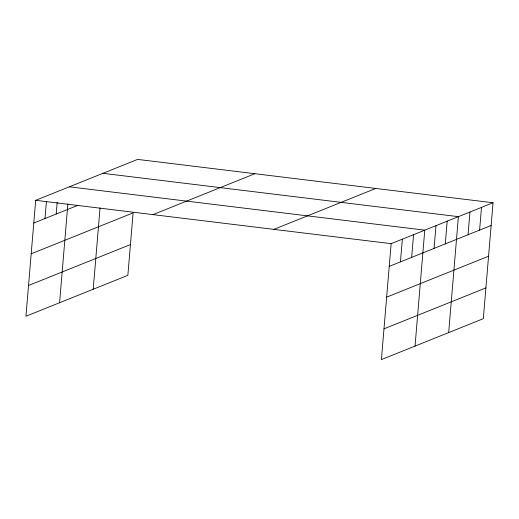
<?xml version="1.0" encoding="UTF-8"?>
<svg xmlns="http://www.w3.org/2000/svg" width="519" height="519" viewBox="0 0 519 519"><rect width="100%" height="100%" fill="white"/><g stroke="black" fill="none" stroke-linecap="round" stroke-linejoin="round"><path stroke-width="0.78" d="M493.05 202.754L391.144 243.671L381.407 359.596L483.312 318.679L493.05 202.754L137.593 159.404L35.688 200.321L25.95 316.246L127.856 275.329L133.104 212.881L31.192 253.797M44.984 218.538L46.431 201.301M56.195 214.036L57.181 202.287M59.581 302.746L67.866 204.051M93.212 289.239L100.044 207.866M400.441 261.887L402.355 239.168M411.651 257.392L413.559 234.666M415.038 346.095L424.769 230.17L69.312 186.814M434.072 248.387L435.979 225.668M445.283 243.885L447.19 221.165M448.669 332.595L458.4 216.663L102.944 173.314M468.041 234.75L469.948 212.031M479.595 230.112L481.502 207.392M33.774 223.04L77.869 205.336M152.988 214.626L254.894 173.709M28.532 285.489L130.444 244.572M273.844 229.366L375.75 188.449M389.231 266.39L491.143 225.473M386.649 297.147L488.561 256.23M383.989 328.838L485.901 287.922M35.688 200.321L391.144 243.671"/></g></svg>
